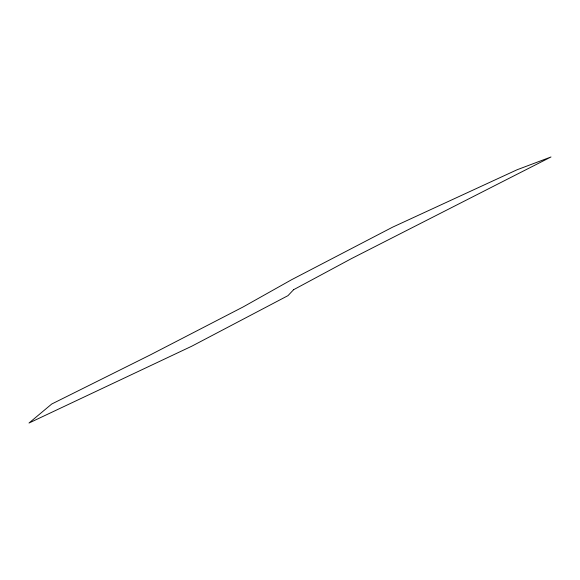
<?xml version="1.0" encoding="UTF-8"?>
<svg xmlns="http://www.w3.org/2000/svg" width="580" height="580" viewBox="0 0 580 580"><rect width="100%" height="100%" fill="white"/><g stroke="black" fill="none" stroke-linecap="round" stroke-linejoin="round"><path stroke-width="0.87" d="M293.582 289.724L287.977 295.655L191.792 346.195L29 423.03L51.721 404.021L150.394 354.858L243.158 306.929L291.711 279.661L392.566 227.186L517.07 169.766L551 156.97L351.473 258.6L293.582 289.724"/></g></svg>
